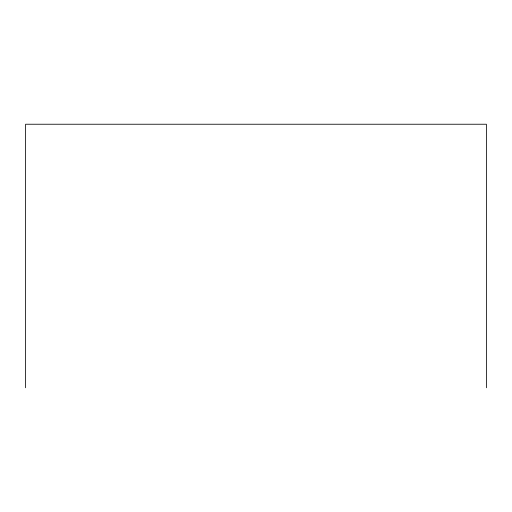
<?xml version="1.0" encoding="UTF-8"?>
<svg xmlns="http://www.w3.org/2000/svg" width="512" height="512" viewBox="0 0 512 512"><rect width="100%" height="100%" fill="white"/><g stroke="black" fill="none" stroke-linecap="round" stroke-linejoin="round"><path stroke-width="0.77" d="M486.4 387.763L486.4 124.237L25.6 124.237L25.6 387.763"/></g></svg>
